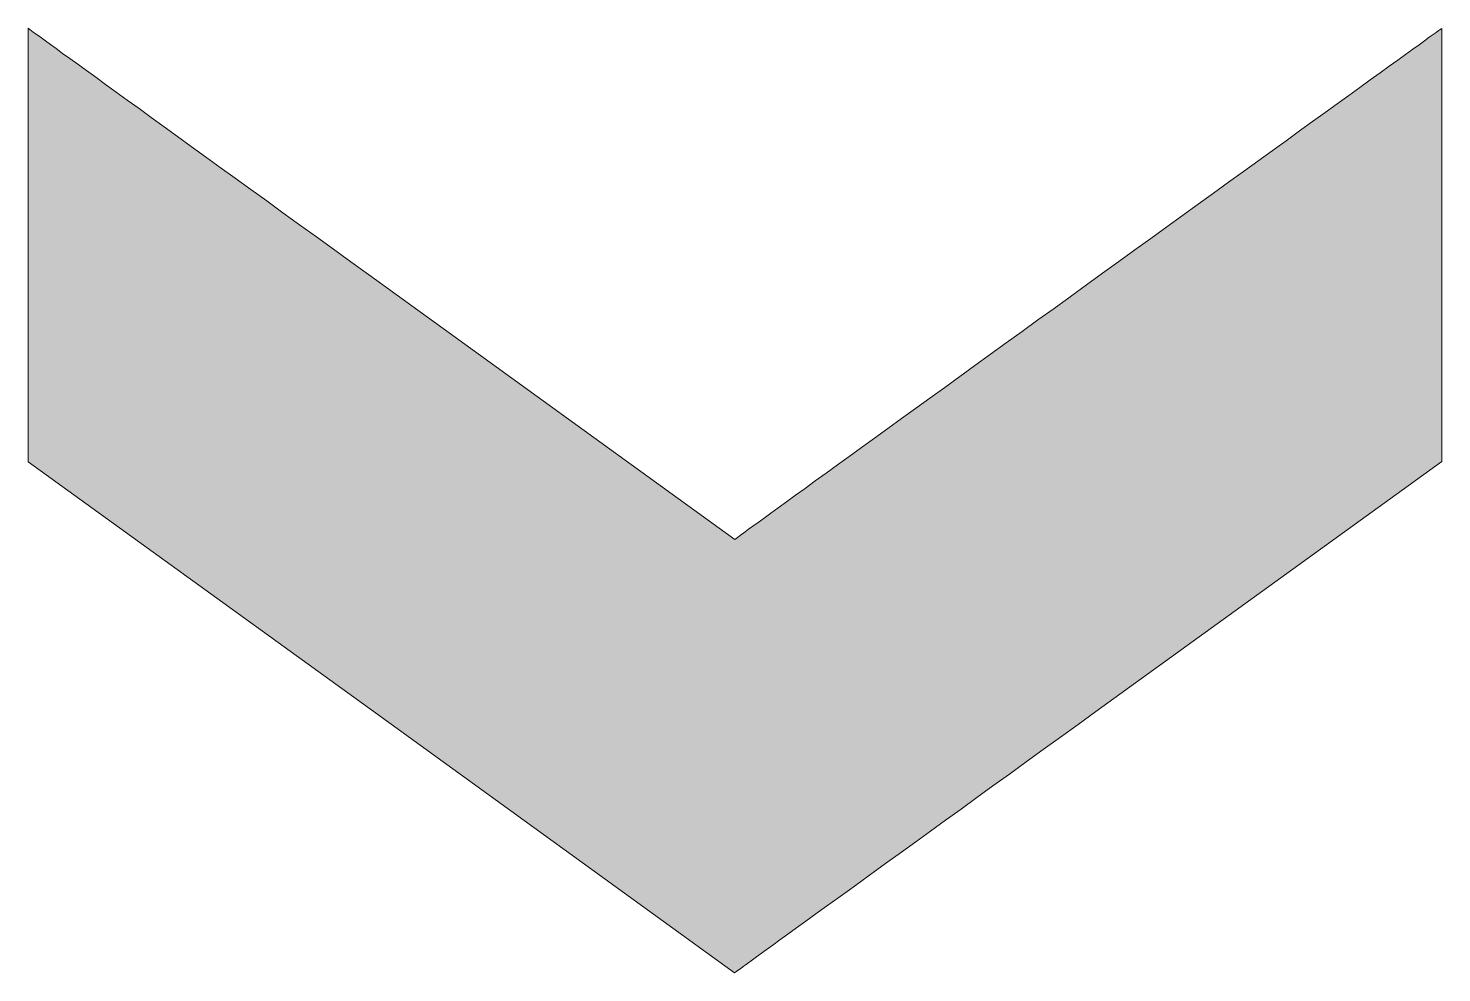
# Model space of a CAD drawing. Header units: millimetres. Extents: x 179.7 to 225.7, y -219.8 to -189.
import ezdxf

# ---------------------------------------------------------------- set-up
doc = ezdxf.new("R2010")
doc.units = ezdxf.units.MM
doc.header["$MEASUREMENT"] = 0
doc.layers.add('Calque 1', color=7, linetype='Continuous', lineweight=0)

msp = doc.modelspace()

# ---------------------------------------------------------------- hatches: boundary and pattern name
at = {"layer": 'Calque 1', "true_color": 0x010101, "transparency": 33554687}
h = msp.add_hatch(color=18, dxfattribs=at)
h.dxf.hatch_style = 2
edge = h.paths.add_edge_path()
edge.add_spline(control_points=[(225.62, -189.112), (225.203, -189.406), (202.985, -205.467), (202.852, -205.569), (202.852, -205.569), (202.682, -205.701), (202.682, -205.701), (202.682, -205.701), (191.334, -197.496), (191.334, -197.496), (185.094, -192.985), (179.918, -189.238), (179.83, -189.172), (179.83, -189.172), (179.667, -189.049), (179.667, -189.049), (179.667, -189.049), (179.667, -196.111), (179.667, -196.111), (179.667, -196.111), (179.667, -203.177), (179.667, -203.177), (179.667, -203.177), (191.171, -211.496), (191.171, -211.496), (191.171, -211.496), (202.674, -219.817), (202.674, -219.817), (202.674, -219.817), (202.928, -219.634), (202.928, -219.634), (203.065, -219.532), (208.245, -215.788), (214.439, -211.31), (214.439, -211.31), (225.704, -203.165), (225.704, -203.165), (225.704, -203.165), (225.704, -196.108), (225.704, -196.108), (225.704, -196.108), (225.704, -189.052), (225.704, -189.052), (225.704, -189.052), (225.62, -189.112), (225.62, -189.112)], knot_values=[0, 0, 0, 0, 1, 1, 1, 2, 2, 2, 3, 3, 3, 4, 4, 4, 5, 5, 5, 6, 6, 6, 7, 7, 7, 8, 8, 8, 9, 9, 9, 10, 10, 10, 11, 11, 11, 12, 12, 12, 13, 13, 13, 14, 14, 14, 15, 15, 15, 15], degree=3, periodic=0)

# ---------------------------------------------------------------- linework, layer by layer
at = {"layer": 'Calque 1'}
msp.add_open_spline([(225.62, -189.112), (225.203, -189.406), (202.985, -205.467), (202.852, -205.569), (202.852, -205.569), (202.682, -205.701), (202.682, -205.701), (202.682, -205.701), (191.334, -197.496), (191.334, -197.496), (185.094, -192.985), (179.918, -189.238), (179.83, -189.172), (179.83, -189.172), (179.667, -189.049), (179.667, -189.049), (179.667, -189.049), (179.667, -196.111), (179.667, -196.111), (179.667, -196.111), (179.667, -203.177), (179.667, -203.177), (179.667, -203.177), (191.171, -211.496), (191.171, -211.496), (191.171, -211.496), (202.674, -219.817), (202.674, -219.817), (202.674, -219.817), (202.928, -219.634), (202.928, -219.634), (203.065, -219.532), (208.245, -215.788), (214.439, -211.31), (214.439, -211.31), (225.704, -203.165), (225.704, -203.165), (225.704, -203.165), (225.704, -196.108), (225.704, -196.108), (225.704, -196.108), (225.704, -189.052), (225.704, -189.052), (225.704, -189.052), (225.62, -189.112), (225.62, -189.112)], degree=3, knots=[0, 0, 0, 0, 1, 1, 1, 2, 2, 2, 3, 3, 3, 4, 4, 4, 5, 5, 5, 6, 6, 6, 7, 7, 7, 8, 8, 8, 9, 9, 9, 10, 10, 10, 11, 11, 11, 12, 12, 12, 13, 13, 13, 14, 14, 14, 15, 15, 15, 15], dxfattribs=at)

doc.saveas('drawing.dxf')
